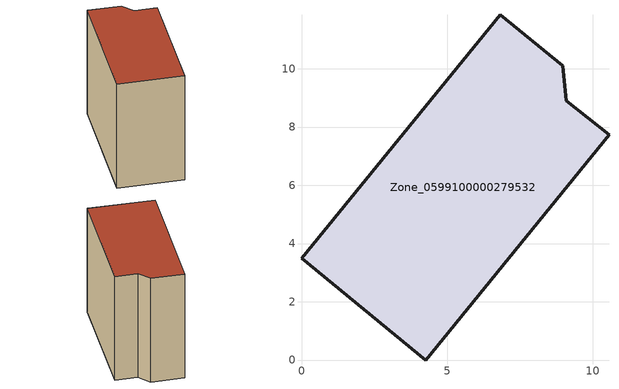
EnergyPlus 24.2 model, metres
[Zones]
Zone_0599100000279532
 floor ground (C_G): 0,3.49 6.83,11.85 8.98,10.1 9.09,8.91 10.56,7.73 4.27,0 z0
 wall outside (C_F): 4.27,0 10.56,7.73 9.09,8.91 8.98,10.1 6.83,11.85 0,3.49 4.27,0 z0:9.91
 roof outside (C_R): 6.83,11.85 0,3.49 4.27,0 10.56,7.73 9.09,8.91 8.98,10.1 z9.91
[BUILDING]
Pand.0599100000279532: North Axis=0; Terrain=City; Loads Convergence Tolerance Value=0.04; Temperature Convergence Tolerance Value=0.4; Solar Distribution=FullExterior; Maximum Number of Warmup Days=25; Minimum Number of Warmup Days=1
[Site:Location]
Rotterdam.The.Hague.AP_ZH_NLD Design_Conditions: Latitude=51.96; Longitude=4.45; Time Zone=1; Elevation=-4.5
[SITE:GROUNDTEMPERATURE:BUILDINGSURFACE]
18, 18, 18, 18, 18, 18, 18, 18, 18, 18, 18, 18
[MATERIAL] Thermal Absorptance=0.9; Solar Absorptance=0.7; Visible Absorptance=0.7
Name | Roughness | Thickness | Conductivity | Density | Specific Heat
G.TI.1946 | MediumSmooth | 0.15 | 1 | 540 | 1210
F.TI.1946 | Rough | 0.3 | 0.857143 | 1920 | 840
R.TI.1946 | MediumRough | 0.2 | 0.1 | 1500 | 1000
[CONSTRUCTION]
C_G: G.TI.1946
C_F: F.TI.1946
C_R: R.TI.1946
[ZONE]
Zone_0599100000279532: Type=1; Multiplier=1; Ceiling Height=Autocalculate; Volume=Autocalculate; Floor Area=autocalculate; Part of Total Floor Area=Yes
[ZONEINFILTRATION:DESIGNFLOWRATE]
Infil_Zone_0599100000279532: Zone or ZoneList or Space or SpaceList=Zone_0599100000279532; Schedule=AlwaysOn; Design Flow Rate Calculation Method=Flow/Area; Flow Rate per Floor Area=0.003; Constant Term Coefficient=1; Temperature Term Coefficient=0; Velocity Term Coefficient=0; Velocity Squared Term Coefficient=0
[HVACTEMPLATE:ZONE:IDEALLOADSAIRSYSTEM]
Zone_0599100000279532: Maximum Heating Supply Air Temperature=50; Minimum Cooling Supply Air Temperature=13; Maximum Heating Supply Air Humidity Ratio=0.0156; Minimum Cooling Supply Air Humidity Ratio=0.0077; Heating Limit=NoLimit; Cooling Limit=NoLimit; Dehumidification Control Type=ConstantSensibleHeatRatio; Cooling Sensible Heat Ratio=0.7; Dehumidification Setpoint=60; Humidification Control Type=None; Humidification Setpoint=30; Outdoor Air Method=None; Outdoor Air Flow Rate per Person=0.00944; Outdoor Air Flow Rate per Zone Floor Area=0; Outdoor Air Flow Rate per Zone=0; Demand Controlled Ventilation Type=None; Outdoor Air Economizer Type=NoEconomizer; Heat Recovery Type=None; Sensible Heat Recovery Effectiveness=0.7; Latent Heat Recovery Effectiveness=0.65
[ZONECONTROL:THERMOSTAT]
ThermostatControl_Zone_0599100000279532: Zone or ZoneList=Zone_0599100000279532; Control Type Schedule=DualSetpointControlType; Control 1=Thermostat_Zone_0599100000279532; Temperature Difference Between Cutout And Setpoint=0
[THERMOSTATSETPOINT:DUALSETPOINT]
Thermostat_Zone_0599100000279532: Heating Setpoint Temperature Schedule=HeatingSetpoint_Zone_0599100000279532; Cooling Setpoint Temperature Schedule=CoolingSetpoint_Zone_0599100000279532
[SCHEDULE:COMPACT]
HeatingSetpoint_Zone_0599100000279532: Through: 12/31, For: AllDays, Until: 24:00, 21
CoolingSetpoint_Zone_0599100000279532: Through: 12/31, For: AllDays, Until: 24:00, 24
DualSetpointControlType: Through: 12/31, For: AllDays, Until: 24:00, 4
AlwaysOn: Through: 12/31, For: AllDays, Until: 24:00, 1
